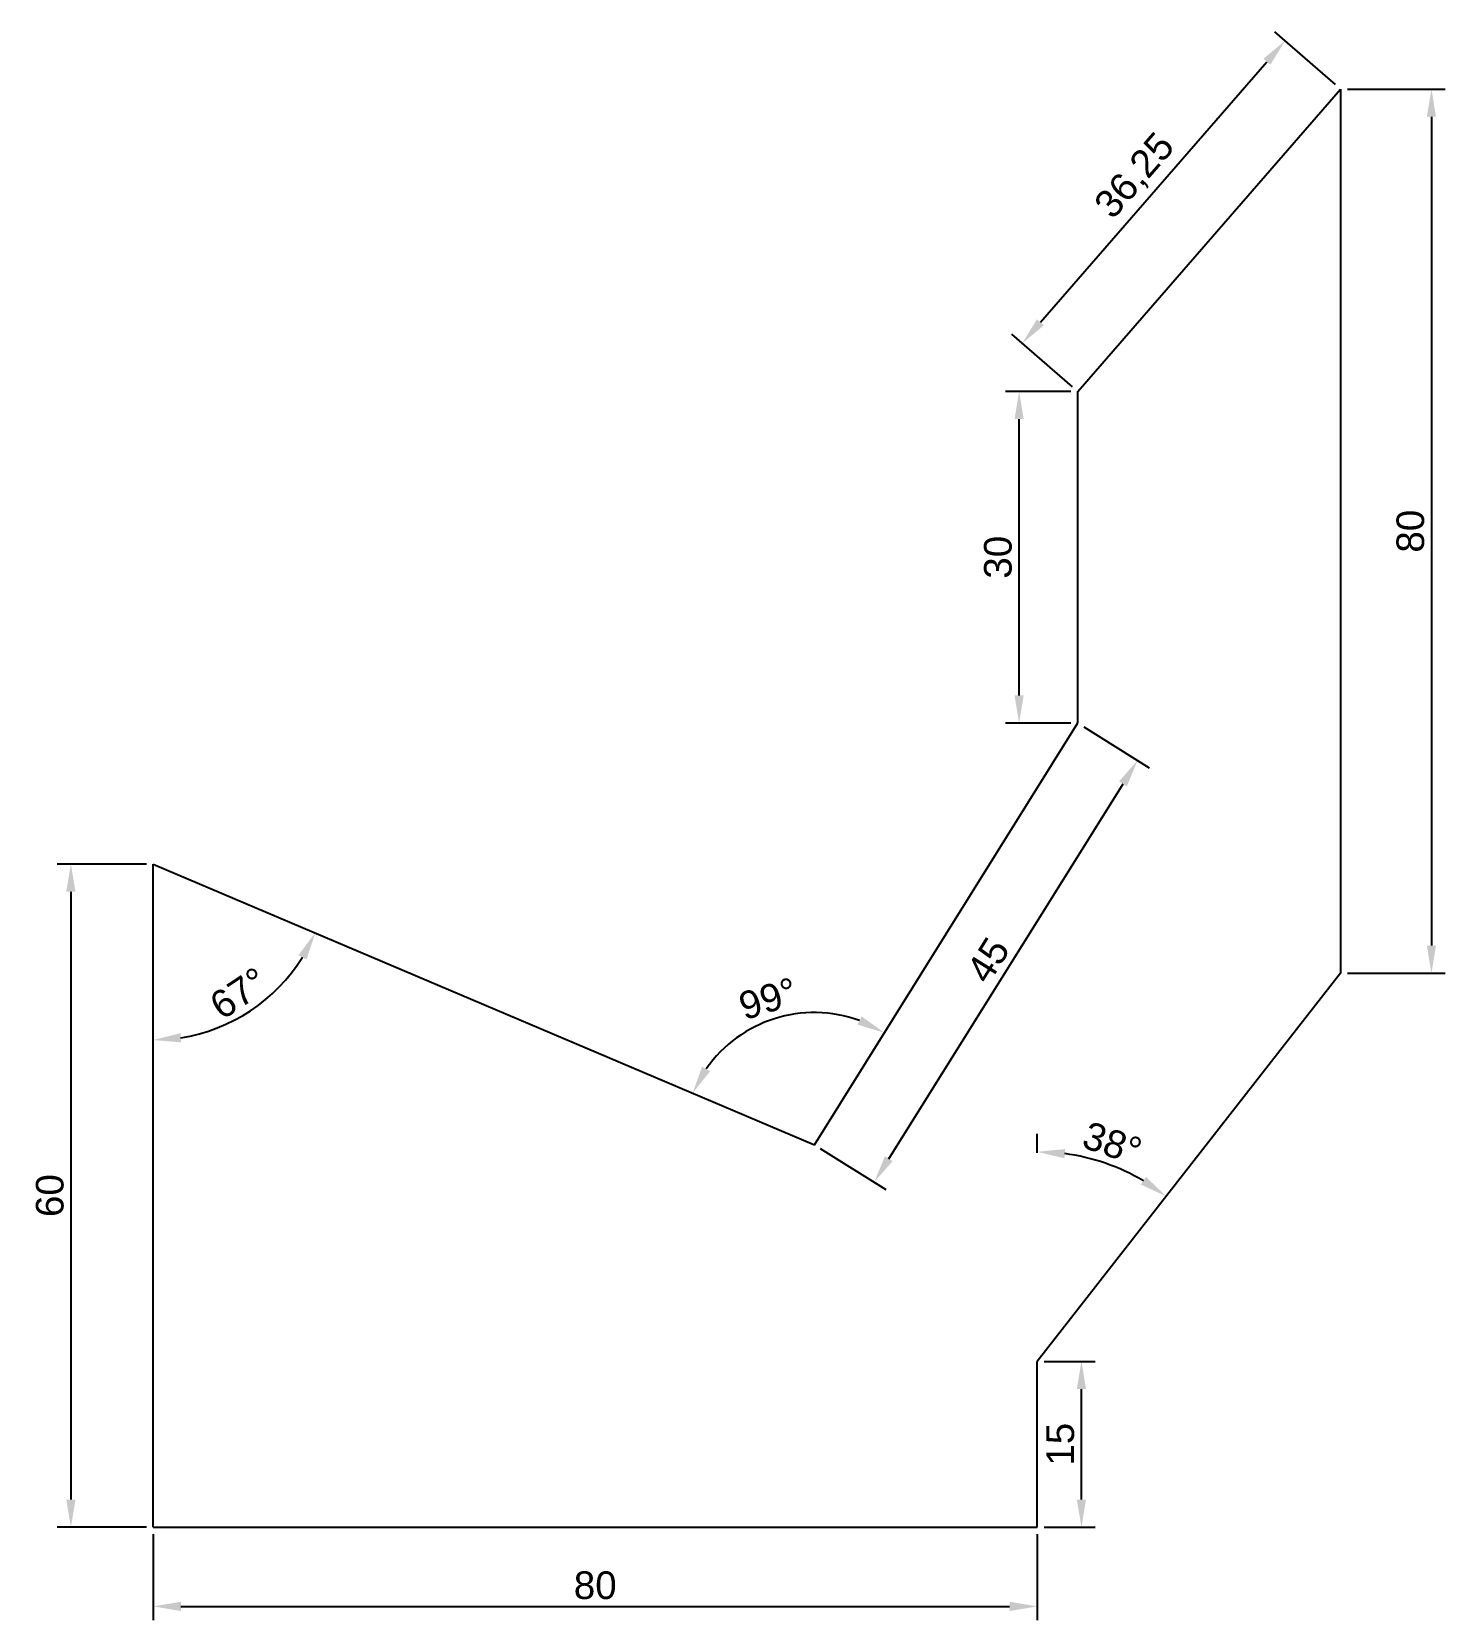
# Model space of a CAD drawing. Header units: millimetres. Extents: x 239 to 367, y 242 to 385.
import ezdxf

# ---------------------------------------------------------------- set-up
doc = ezdxf.new("R2010")
doc.units = ezdxf.units.MM
doc.styles.get("Standard").update_dxf_attribs({"font": 'arial.ttf'})
doc.dimstyles.new('ISO-25', dxfattribs={"dimtxt": 2.5, "dimasz": 2.5, "dimexe": 1.25, "dimexo": 0.625, "dimtad": 1, "dimtxsty": 'Standard', "dimcen": 2.5, "dimadec": 0, "dimazin": 0, "dimtfac": 1, "dimtmove": 0, "dimatfit": 3, "dimfxl": 1, "dimarcsym": 0})

# ---------------------------------------------------------------- blocks, each defined once
blk = doc.blocks.new('*D2')
at = {"color": 0, "lineweight": -2, "transparency": 16777216}
blk.add_arc((250, 310), 15.92, 279.0049, 327.9951, dxfattribs=at)
at = {"color": 0, "transparency": 16777216}
for points in [[(263.13, 301.75), (263.87, 301.37), (264.66, 303.78)], [(252.52, 293.86), (252.46, 294.69), (250, 294.08)]]:
    blk.add_solid(points, dxfattribs=at)
at = {"layer": 'Defpoints', "color": 0, "transparency": 16777216}
for p in [(250, 310), (250, 310), (256.05, 295.27), (309.83, 284.6), (250, 250)]:
    blk.add_point(p, dxfattribs=at)
at = {"color": 0, "transparency": 16777216, "insert": (257.74, 298.31), "char_height": 2.5, "attachment_point": 5, "rotation": 33.5}
blk.add_mtext('67°', dxfattribs=at)
blk = doc.blocks.new('*D3')
at = {"color": 0, "lineweight": -2, "transparency": 16777216}
for p, q in [((249.38, 310), (241.29, 310)), ((242.54, 307.5), (242.54, 252.5)), ((249.38, 250), (241.29, 250))]:
    blk.add_line(p, q, dxfattribs=at)
at = {"color": 0, "transparency": 16777216}
for points in [[(242.12, 307.5), (242.96, 307.5), (242.54, 310)], [(242.12, 252.5), (242.96, 252.5), (242.54, 250)]]:
    blk.add_solid(points, dxfattribs=at)
at = {"layer": 'Defpoints', "color": 0, "transparency": 16777216}
for p in [(250, 310), (242.54, 250), (250, 250)]:
    blk.add_point(p, dxfattribs=at)
at = {"color": 0, "transparency": 16777216, "insert": (240.64, 280), "char_height": 2.5, "attachment_point": 5, "rotation": 90}
blk.add_mtext('60', dxfattribs=at)
blk = doc.blocks.new('*D4')
at = {"color": 0, "lineweight": -2, "transparency": 16777216}
for p, q in [((250, 249.38), (250, 241.58)), ((330, 249.38), (330, 241.58)), ((252.5, 242.83), (327.5, 242.83))]:
    blk.add_line(p, q, dxfattribs=at)
at = {"color": 0, "transparency": 16777216}
for points in [[(252.5, 243.25), (252.5, 242.41), (250, 242.83)], [(327.5, 243.25), (327.5, 242.41), (330, 242.83)]]:
    blk.add_solid(points, dxfattribs=at)
at = {"layer": 'Defpoints', "color": 0, "transparency": 16777216}
for p in [(250, 250), (330, 250), (330, 242.83)]:
    blk.add_point(p, dxfattribs=at)
at = {"color": 0, "transparency": 16777216, "insert": (290, 244.73), "char_height": 2.5, "attachment_point": 5}
blk.add_mtext('80', dxfattribs=at)
blk = doc.blocks.new('*D5')
at = {"color": 0, "lineweight": -2, "transparency": 16777216}
for p, q in [((330.63, 265), (335.26, 265)), ((334.01, 252.5), (334.01, 262.5)), ((330.63, 250), (335.26, 250))]:
    blk.add_line(p, q, dxfattribs=at)
at = {"color": 0, "transparency": 16777216}
for points in [[(333.59, 262.5), (334.42, 262.5), (334.01, 265)], [(333.59, 252.5), (334.42, 252.5), (334.01, 250)]]:
    blk.add_solid(points, dxfattribs=at)
at = {"layer": 'Defpoints', "color": 0, "transparency": 16777216}
for p in [(330, 265), (334.01, 265), (330, 250)]:
    blk.add_point(p, dxfattribs=at)
at = {"color": 0, "transparency": 16777216, "insert": (332.11, 257.5), "char_height": 2.5, "attachment_point": 5, "rotation": 90}
blk.add_mtext('15', dxfattribs=at)
blk = doc.blocks.new('*D6')
at = {"color": 0, "lineweight": -2, "transparency": 16777216}
blk.add_arc((309.83, 284.6), 11.96, 69.9995, 145.0005, dxfattribs=at)
at = {"color": 0, "transparency": 16777216}
for points in [[(314.11, 296.21), (313.74, 295.47), (316.17, 294.74)], [(300.4, 291.26), (299.67, 291.66), (298.82, 289.28)]]:
    blk.add_solid(points, dxfattribs=at)
at = {"layer": 'Defpoints', "color": 0, "transparency": 16777216}
for p in [(333.68, 322.76), (250, 310), (309.62, 296.56), (309.83, 284.6), (309.83, 284.6)]:
    blk.add_point(p, dxfattribs=at)
at = {"color": 0, "transparency": 16777216, "insert": (305.66, 297.82), "char_height": 2.5, "attachment_point": 5, "rotation": 17.5}
blk.add_mtext('99°', dxfattribs=at)
blk = doc.blocks.new('*D7')
at = {"color": 0, "lineweight": -2, "transparency": 16777216}
for p, q in [((334.21, 322.43), (340.15, 318.72)), ((316.57, 283.34), (337.77, 317.26)), ((310.36, 284.27), (316.31, 280.56))]:
    blk.add_line(p, q, dxfattribs=at)
at = {"color": 0, "transparency": 16777216}
for points in [[(337.41, 317.48), (338.12, 317.04), (339.09, 319.38)], [(316.22, 283.56), (316.92, 283.12), (315.25, 281.22)]]:
    blk.add_solid(points, dxfattribs=at)
at = {"layer": 'Defpoints', "color": 0, "transparency": 16777216}
for p in [(333.68, 322.76), (339.09, 319.38), (309.83, 284.6)]:
    blk.add_point(p, dxfattribs=at)
at = {"color": 0, "transparency": 16777216, "insert": (325.56, 301.31), "char_height": 2.5, "attachment_point": 5, "rotation": 58}
blk.add_mtext('45', dxfattribs=at)
blk = doc.blocks.new('*D8')
at = {"color": 0, "lineweight": -2, "transparency": 16777216}
for p, q in [((333.05, 352.76), (327.12, 352.76)), ((328.37, 325.26), (328.37, 350.26)), ((333.05, 322.76), (327.12, 322.76))]:
    blk.add_line(p, q, dxfattribs=at)
at = {"color": 0, "transparency": 16777216}
for points in [[(327.95, 350.26), (328.78, 350.26), (328.37, 352.76)], [(327.95, 325.26), (328.78, 325.26), (328.37, 322.76)]]:
    blk.add_solid(points, dxfattribs=at)
at = {"layer": 'Defpoints', "color": 0, "transparency": 16777216}
for p in [(328.37, 352.76), (333.68, 352.76), (333.68, 322.76)]:
    blk.add_point(p, dxfattribs=at)
at = {"color": 0, "transparency": 16777216, "insert": (326.46, 337.76), "char_height": 2.5, "attachment_point": 5, "rotation": 90}
blk.add_mtext('30', dxfattribs=at)
blk = doc.blocks.new('*D9')
at = {"color": 0, "lineweight": -2, "transparency": 16777216}
for p, q in [((356.99, 380.53), (351.5, 385.31)), ((330.3, 359.02), (350.8, 382.6)), ((333.21, 353.17), (327.71, 357.95))]:
    blk.add_line(p, q, dxfattribs=at)
at = {"color": 0, "transparency": 16777216}
for points in [[(350.48, 382.87), (351.11, 382.33), (352.44, 384.49)], [(329.98, 359.29), (330.61, 358.74), (328.66, 357.13)]]:
    blk.add_solid(points, dxfattribs=at)
at = {"layer": 'Defpoints', "color": 0, "transparency": 16777216}
for p in [(352.44, 384.49), (357.46, 380.12), (333.68, 352.76)]:
    blk.add_point(p, dxfattribs=at)
at = {"color": 0, "transparency": 16777216, "insert": (338.94, 372.2), "char_height": 2.5, "attachment_point": 5, "rotation": 49}
blk.add_mtext('36,25', dxfattribs=at)
blk = doc.blocks.new('*D10')
at = {"color": 0, "lineweight": -2, "transparency": 16777216}
for p, q in [((358.09, 380.12), (366.94, 380.12)), ((365.69, 377.62), (365.69, 302.62)), ((358.09, 300.12), (366.94, 300.12))]:
    blk.add_line(p, q, dxfattribs=at)
at = {"color": 0, "transparency": 16777216}
for points in [[(365.27, 377.62), (366.1, 377.62), (365.69, 380.12)], [(365.27, 302.62), (366.1, 302.62), (365.69, 300.12)]]:
    blk.add_solid(points, dxfattribs=at)
at = {"layer": 'Defpoints', "color": 0, "transparency": 16777216}
for p in [(357.46, 380.12), (357.46, 300.12), (365.69, 300.12)]:
    blk.add_point(p, dxfattribs=at)
at = {"color": 0, "transparency": 16777216, "insert": (363.79, 340.12), "char_height": 2.5, "attachment_point": 5, "rotation": 90}
blk.add_mtext('80', dxfattribs=at)
blk = doc.blocks.new('*D11')
at = {"color": 0, "lineweight": -2, "transparency": 16777216}
blk.add_arc((330, 265), 18.96, 59.5382, 82.4412, dxfattribs=at)
at = {"color": 0, "transparency": 16777216}
for points in [[(332.47, 283.38), (332.52, 284.21), (330, 283.96)], [(339.85, 281.69), (339.38, 281), (341.68, 279.94)]]:
    blk.add_solid(points, dxfattribs=at)
at = {"layer": 'Defpoints', "color": 0, "transparency": 16777216}
for p in [(357.46, 300.12), (330, 285.59), (330, 283.87), (338.12, 282.14), (330, 265)]:
    blk.add_point(p, dxfattribs=at)
at = {"color": 0, "transparency": 16777216, "insert": (336.8, 284.73), "char_height": 2.5, "attachment_point": 5, "rotation": 340.9897}
blk.add_mtext('38°', dxfattribs=at)

msp = doc.modelspace()

# ---------------------------------------------------------------- linework, layer by layer
for p, q in [((333.679, 352.765), (357.461, 380.123)), ((357.461, 380.123), (357.461, 300.123)), ((333.679, 322.765), (333.679, 352.765)), ((309.833, 284.602), (333.679, 322.765)), ((250, 250), (250, 310)), ((250, 310), (309.833, 284.602)), ((357.461, 300.123), (330, 265)), ((330, 283.87), (330, 285.594)), ((330, 250), (330, 265)), ((330, 265), (330, 265)), ((250, 250), (330, 250))]:
    msp.add_line(p, q)

# ---------------------------------------------------------------- dimensions: what is measured, and where the dimension line sits
for p1, p2, distance, picture, middle in [((333.679, 352.765), (357.461, 380.123), 6.654, '*D9', (338.943, 372.205)), ((309.833, 284.602), (333.679, 322.765), -6.383, '*D7', (325.561, 301.306))]:
    dim = msp.add_aligned_dim(p1=p1, p2=p2, distance=distance, dimstyle='ISO-25')
    dim.commit()
    dim.dimension.update_dxf_attribs({"geometry": picture, "text_midpoint": middle})
for base, p1, p2, picture, middle in [((365.687, 300.123), (357.461, 380.123), (357.461, 300.123), '*D10', (363.786, 340.123)), ((328.367, 352.765), (333.679, 322.765), (333.679, 352.765), '*D8', (326.464, 337.765)), ((242.541, 250), (250, 310), (250, 250), '*D3', (240.639, 280)), ((334.008, 265), (330, 250), (330, 265), '*D5', (332.107, 257.5))]:
    dim = msp.add_linear_dim(base=base, p1=p1, p2=p2, angle=90, dimstyle='ISO-25')
    dim.commit()
    dim.dimension.update_dxf_attribs({"geometry": picture, "text_midpoint": middle})
for base, line1, line2, picture, middle in [((309.624, 296.56), ((309.833, 284.602), (333.679, 322.765)), ((250, 310), (309.833, 284.602)), '*D6', (305.665, 297.821)), ((256.051, 295.271), ((250, 310), (309.833, 284.602)), ((250, 250), (250, 310)), '*D2', (257.739, 298.308)), ((338.118, 282.138), ((330, 283.87), (330, 285.594)), ((357.461, 300.123), (330, 265)), '*D11', (336.797, 284.728))]:
    dim = msp.add_angular_dim_2l(base=base, line1=line1, line2=line2, dimstyle='ISO-25')
    dim.commit()
    dim.dimension.update_dxf_attribs({"geometry": picture, "text_midpoint": middle})
dim = msp.add_linear_dim(base=(330, 242.828), p1=(250, 250), p2=(330, 250), dimstyle='ISO-25')
dim.commit()
dim.dimension.update_dxf_attribs({"geometry": '*D4', "text_midpoint": (290, 244.73)})

doc.saveas('drawing.dxf')
